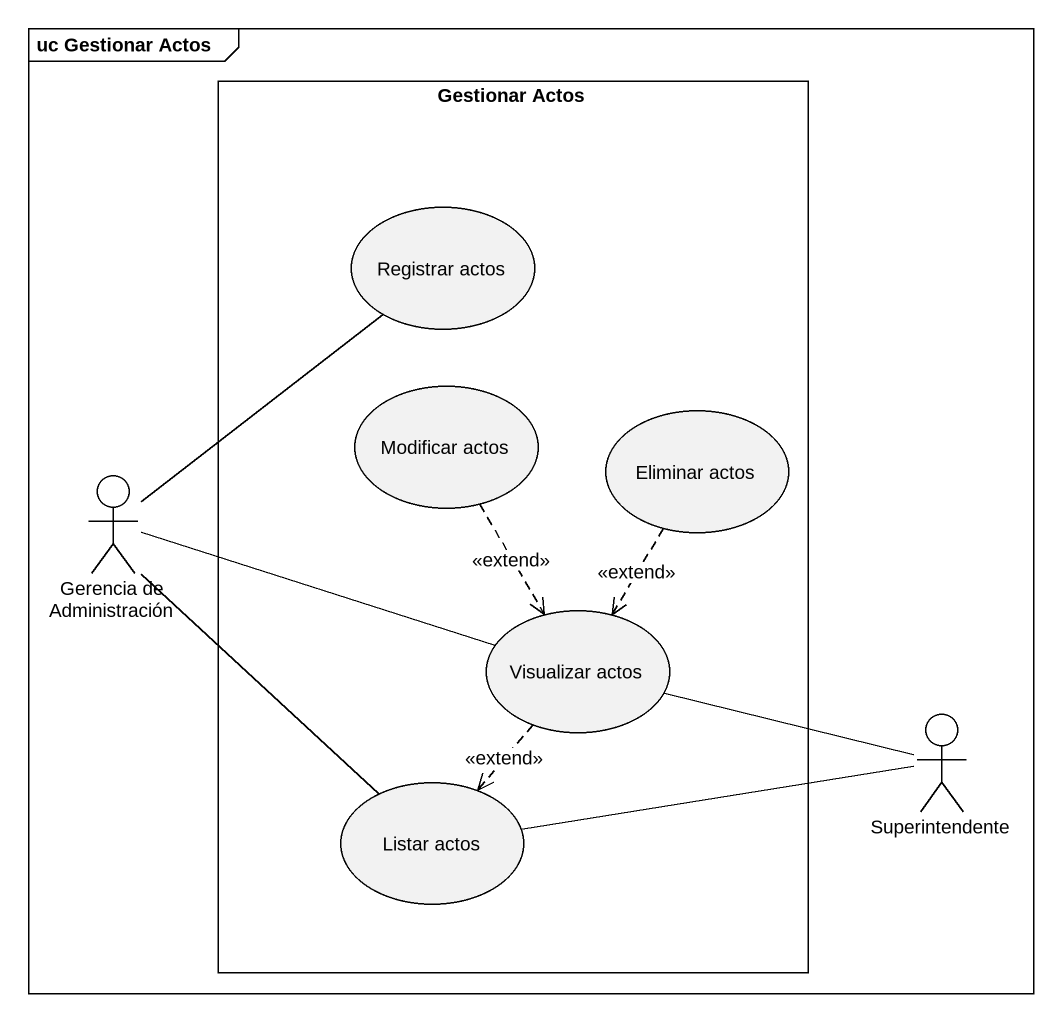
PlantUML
@startuml
mainframe uc Gestionar Actos
rectangle "Gestionar Actos" as Gestionar_Actos {
  usecase "Registrar actos" as Registrar_actos
  usecase "Modificar actos" as Modificar_actos
  usecase "Eliminar actos" as Eliminar_actos
  usecase "Visualizar actos" as Visualizar_actos
  usecase "Listar actos" as Listar_actos
}
actor "Gerencia de Administración" as Gerencia_de_Administración
actor Superintendente
Modificar_actos ..> Visualizar_actos : <<extend>>
Gerencia_de_Administración -up- Registrar_actos
Gerencia_de_Administración -right- Visualizar_actos
Gerencia_de_Administración -- Listar_actos
Eliminar_actos ..> Visualizar_actos : <<extend>>
Visualizar_actos ..> Listar_actos : <<extend>>
Superintendente -left- Visualizar_actos
Superintendente -left- Listar_actos
@enduml
